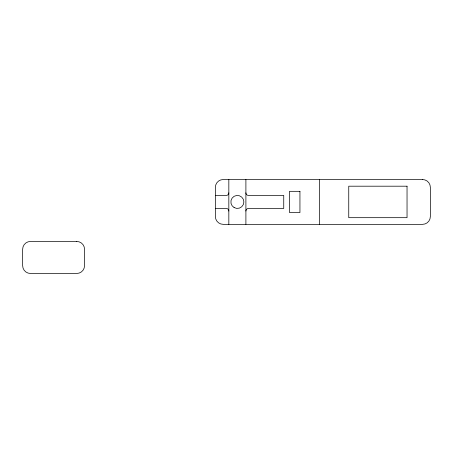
<?xml version="1.0" encoding="UTF-8"?>
<svg xmlns="http://www.w3.org/2000/svg" width="453" height="453" viewBox="0 0 453 453"><rect width="100%" height="100%" fill="white"/><g stroke="black" fill="none" stroke-linecap="round" stroke-linejoin="round"><path stroke-width="0.68" d="M215.379 195.43L226.234 195.43A2.605 2.605 0 0 0 228.833 192.831M215.379 208.442L226.234 208.442A2.605 2.605 0 0 1 228.833 211.047M319.467 179.535L319.467 224.343M245.9 179.535L245.9 224.343M228.833 179.535L228.833 224.343M245.9 192.831A2.605 2.605 0 0 0 248.504 195.43L283.742 195.43L283.742 208.442L248.504 208.442A2.605 2.605 0 0 0 245.9 211.047M422.541 179.535L223.187 179.535A7.809 7.809 0 0 0 215.379 187.338L215.379 216.534A7.809 7.809 0 0 0 223.187 224.343L422.541 224.343A7.809 7.809 0 0 0 430.35 216.534L430.35 187.338A7.809 7.809 0 0 0 422.541 179.535M407.037 186.194L348.748 186.194L348.748 217.678L407.037 217.678L407.037 186.194M299.943 191.325L289.507 191.325L289.507 212.548L299.943 212.548L299.943 191.325M76.738 241.46L30.459 241.46A7.809 7.809 0 0 0 22.65 249.269L22.65 265.662A7.809 7.809 0 0 0 30.459 273.465L76.738 273.465A7.809 7.809 0 0 0 84.541 265.662L84.541 249.269A7.809 7.809 0 0 0 76.738 241.46M234.116 207.57A6.506 6.506 0 0 0 243.873 201.936A6.506 6.506 0 0 0 234.116 196.302A6.506 6.506 0 0 0 234.116 207.57"/></g></svg>
